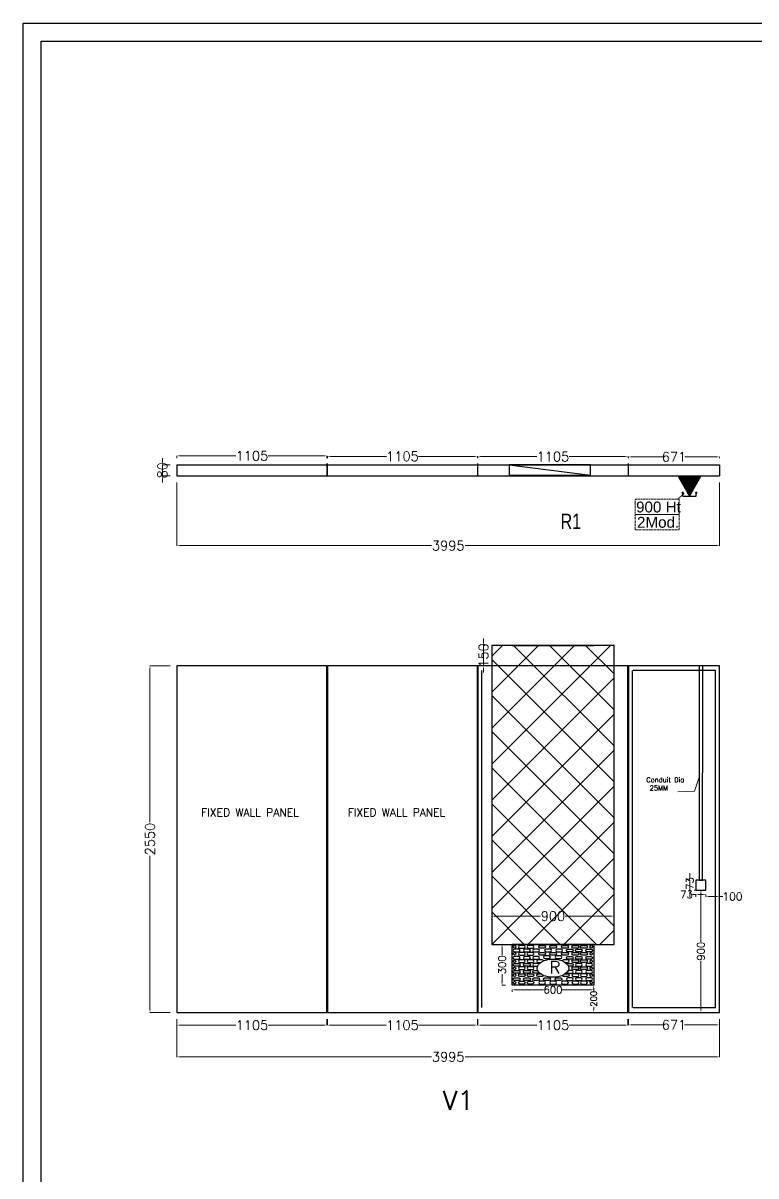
# Model space of a CAD drawing. Extents: x 3550807 to 4078732, y -628171 to -515859.
# Drawn here: x 3765413 to 3770808, y -598362 to -589881 of the extents above; entities that cross this region are included whole.
import ezdxf
from ezdxf.lldxf.tags import DXFTag

# ---------------------------------------------------------------- set-up
doc = ezdxf.new("R2010")
doc.units = 0
doc.header["$LTSCALE"] = 6
doc.header["$MEASUREMENT"] = 0
for name, pattern in [('1', [0]), ('ACAD_ISO03W100', [30, 12, -18]), ('DASHED2', [0.375, 0.25, -0.125])]:
    doc.linetypes.add(name, pattern=pattern)
doc.layers.get('0').update_dxf_attribs({"linetype": 'CONTINUOUS'})
doc.layers.get('Defpoints').update_dxf_attribs({"linetype": 'CONTINUOUS'})
for name, color, linetype, lineweight in [('1200 Door', 144, 'CONTINUOUS', 5), ('MEP_HVAC_RA_RAISERS', 3, 'CONTINUOUS', 0), ('Partition-80WP', 7, 'CONTINUOUS', 5)]:
    doc.layers.add(name, color=color, linetype=linetype, lineweight=lineweight)
for name, color, linetype in [('80 mm Wall', 5, 'CONTINUOUS'), ('Conduit', 2, 'CONTINUOUS'), ('DIM', 7, 'CONTINUOUS'), ('Dimensions', 7, 'CONTINUOUS'), ('ELE-TEL POINT', 4, 'CONTINUOUS'), ('General Door', 170, 'CONTINUOUS'), ('MODULE BOX', 7, 'CONTINUOUS'), ('RISER', 10, 'CONTINUOUS'), ('TEXT', 5, 'CONTINUOUS')]:
    doc.layers.add(name, color=color, linetype=linetype)
doc.layers.add('CFT_LOOPING', color=7, linetype='1', lineweight=0, true_color=0xd6d600)
doc.styles.add('ARIEL', font='sanss___.ttf', dxfattribs={"width": 0.75})
doc.styles.add('ROMANS', font='romans.shx')
doc.styles.add('ROMANT', font='romant.shx')
doc.styles.get("Standard").update_dxf_attribs({"font": 'SIMPLEX'})
tags = doc.linetypes.add('03B05', pattern=[15, 6, -9]).pattern_tags.tags
tags[6:7] = [DXFTag(74, 4), DXFTag(75, 0), DXFTag(340, '0'), DXFTag(46, 1.0), DXFTag(50, 0.0), DXFTag(44, 0.0), DXFTag(45, 0.0)]
tags[4:5] = [DXFTag(74, 4), DXFTag(75, 0), DXFTag(340, '0'), DXFTag(46, 1.0), DXFTag(50, 0.0), DXFTag(44, 0.0), DXFTag(45, 0.0)]
doc.dimstyles.new('AEPL', dxfattribs={"dimtxt": 10, "dimasz": 2.5, "dimexe": 1.25, "dimexo": 2, "dimtad": 0, "dimdec": 0, "dimtxsty": 'ROMANS', "dimcen": 2.5, "dimclrd": 250, "dimclre": 250, "dimadec": 0, "dimazin": 0, "dimtfac": 1, "dimtdec": 0, "dimtmove": 0, "dimatfit": 3, "dimfxl": 0, "dimlwd": 0, "dimlwe": 0, "dimarcsym": 0})
doc.dimstyles.new('AEPL1', dxfattribs={"dimtxt": 100, "dimasz": 25, "dimexe": 1.25, "dimexo": 50, "dimtad": 0, "dimdec": 0, "dimtxsty": 'ROMANS', "dimcen": 2.5, "dimclrd": 250, "dimclre": 250, "dimadec": 0, "dimazin": 0, "dimtfac": 1, "dimtdec": 0, "dimtmove": 0, "dimatfit": 3, "dimfxl": 0, "dimlwd": 0, "dimlwe": 0, "dimarcsym": 0})

# ---------------------------------------------------------------- blocks, each defined once
blk = doc.blocks.new('raiser 400x250')
at = {"layer": 'RISER'}
h = blk.add_hatch(dxfattribs=at)
h.set_pattern_fill('ANSI37', color=8, scale=1500)
h.set_pattern_definition([(45, (3749758.91, -782023.3), (-132.583, 132.583), []), (135, (3749758.91, -782023.3), (-132.583, -132.583), [])])
h.paths.add_polyline_path([(3749308.9, -779742.3), (3749308.9, -781942.3), (3750208.9, -781942.3), (3750208.9, -779742.3)])
at = {"linetype": 'ByBlock'}
blk.add_line((3749458.9, -779742.3), (3749308.9, -779742.3), dxfattribs=at)
at = {"layer": 'RISER', "color": 3, "linetype": 'ACAD_ISO03W100'}
for p, q in [((3749308.9, -779742.3), (3749308.9, -781942.3)), ((3750208.9, -781942.3), (3750208.9, -779742.3))]:
    blk.add_line(p, q, dxfattribs=at)
at = {"layer": 'RISER', "color": 5}
for p, q in [((3749308.9, -779742.3), (3749308.9, -781942.3)), ((3750208.9, -779742.3), (3749308.9, -779742.3)), ((3749458.9, -779742.3), (3750058.9, -779742.3)), ((3750208.9, -781942.3), (3750208.9, -779742.3)), ((3749308.9, -781942.3), (3749458.9, -781942.3)), ((3749458.9, -781942.3), (3750208.9, -781942.3))]:
    blk.add_line(p, q, dxfattribs=at)
at = {"layer": 'RISER', "color": 3}
blk.add_line((3750058.9, -781942.3), (3749458.9, -781942.3), dxfattribs=at)
at = {"layer": 'RISER', "color": 5}
blk.add_lwpolyline([(3749458.9, -781942.3), (3750058.9, -781942.3), (3750058.9, -782242.3), (3749458.9, -782242.3)], close=True, dxfattribs=at)
at = {"layer": 'RISER'}
for points in [[(3749476.7, -781997.2), (3749506.7, -781997.2, 1), (3749506.7, -781977.2), (3749476.7, -781977.2, 1), (3749476.7, -781997.2)], [(3749476.7, -782051), (3749506.7, -782051, 1), (3749506.7, -782031), (3749476.7, -782031, 1), (3749476.7, -782051)], [(3749515.3, -781970.8), (3749545.3, -781970.8, 1), (3749545.3, -781950.8), (3749515.3, -781950.8, 1), (3749515.3, -781970.8)], [(3749515.3, -782020.9), (3749545.3, -782020.9, 1), (3749545.3, -782000.9), (3749515.3, -782000.9, 1), (3749515.3, -782020.9)], [(3749552.6, -781997.2), (3749582.6, -781997.2, 1), (3749582.6, -781977.2), (3749552.6, -781977.2, 1), (3749552.6, -781997.2)], [(3749552.6, -782051), (3749582.6, -782051, 1), (3749582.6, -782031), (3749552.6, -782031, 1), (3749552.6, -782051)], [(3749578.8, -781970.8), (3749608.8, -781970.8, 1), (3749608.8, -781950.8), (3749578.8, -781950.8, 1), (3749578.8, -781970.8)], [(3749578.8, -782020.9), (3749608.8, -782020.9, 1), (3749608.8, -782000.9), (3749578.8, -782000.9, 1), (3749578.8, -782020.9)], [(3749620.1, -781997.2), (3749650.1, -781997.2, 1), (3749650.1, -781977.2), (3749620.1, -781977.2, 1), (3749620.1, -781997.2)], [(3749620.1, -782051), (3749650.1, -782051, 1), (3749650.1, -782031), (3749620.1, -782031, 1), (3749620.1, -782051)], [(3749695, -781970.8), (3749665, -781970.8, -1), (3749665, -781950.8), (3749695, -781950.8, -1), (3749695, -781970.8)], [(3749695, -782020.9), (3749665, -782020.9, -1), (3749665, -782000.9), (3749695, -782000.9, -1), (3749695, -782020.9)], [(3749700.1, -782045.8), (3749730.1, -782045.8, 1), (3749730.1, -782025.8), (3749700.1, -782025.8, 1), (3749700.1, -782045.8)], [(3749708, -781997.2), (3749738, -781997.2, 1), (3749738, -781977.2), (3749708, -781977.2, 1), (3749708, -781997.2)], [(3749775, -781970.8), (3749745, -781970.8, -1), (3749745, -781950.8), (3749775, -781950.8, -1), (3749775, -781970.8)], [(3749775, -782020.9), (3749745, -782020.9, -1), (3749745, -782000.9), (3749775, -782000.9, -1), (3749775, -782020.9)], [(3749784.8, -782045.8), (3749814.8, -782045.8, 1), (3749814.8, -782025.8), (3749784.8, -782025.8, 1), (3749784.8, -782045.8)], [(3749789.4, -781997.2), (3749819.4, -781997.2, 1), (3749819.4, -781977.2), (3749789.4, -781977.2, 1), (3749789.4, -781997.2)], [(3749862.4, -781970.8), (3749832.4, -781970.8, -1), (3749832.4, -781950.8), (3749862.4, -781950.8, -1), (3749862.4, -781970.8)], [(3749862.4, -782020.9), (3749832.4, -782020.9, -1), (3749832.4, -782000.9), (3749862.4, -782000.9, -1), (3749862.4, -782020.9)], [(3749897.7, -781997.2), (3749867.7, -781997.2, -1), (3749867.7, -781977.2), (3749897.7, -781977.2, -1), (3749897.7, -781997.2)], [(3749897.7, -782051), (3749867.7, -782051, -1), (3749867.7, -782031), (3749897.7, -782031, -1), (3749897.7, -782051)], [(3749939, -781970.8), (3749909, -781970.8, -1), (3749909, -781950.8), (3749939, -781950.8, -1), (3749939, -781970.8)], [(3749939, -782020.9), (3749909, -782020.9, -1), (3749909, -782000.9), (3749939, -782000.9, -1), (3749939, -782020.9)], [(3749965.3, -781997.2), (3749935.3, -781997.2, -1), (3749935.3, -781977.2), (3749965.3, -781977.2, -1), (3749965.3, -781997.2)], [(3749965.3, -782051), (3749935.3, -782051, -1), (3749935.3, -782031), (3749965.3, -782031, -1), (3749965.3, -782051)], [(3750002.5, -781970.8), (3749972.5, -781970.8, -1), (3749972.5, -781950.8), (3750002.5, -781950.8, -1), (3750002.5, -781970.8)], [(3750002.5, -782020.9), (3749972.5, -782020.9, -1), (3749972.5, -782000.9), (3750002.5, -782000.9, -1), (3750002.5, -782020.9)], [(3750041.1, -781997.2), (3750011.1, -781997.2, -1), (3750011.1, -781977.2), (3750041.1, -781977.2, -1), (3750041.1, -781997.2)], [(3750041.1, -782051), (3750011.1, -782051, -1), (3750011.1, -782031), (3750041.1, -782031, -1), (3750041.1, -782051)], [(3749476.7, -782083), (3749506.7, -782083, -1), (3749506.7, -782103), (3749476.7, -782103, -1), (3749476.7, -782083)], [(3749515.3, -782075.9), (3749545.3, -782075.9, 1), (3749545.3, -782055.9), (3749515.3, -782055.9, 1), (3749515.3, -782075.9)], [(3749515.3, -782127), (3749545.3, -782127, 1), (3749545.3, -782107), (3749515.3, -782107, 1), (3749515.3, -782127)], [(3749552.6, -782083), (3749582.6, -782083, -1), (3749582.6, -782103), (3749552.6, -782103, -1), (3749552.6, -782083)], [(3749578.8, -782075.9), (3749608.8, -782075.9, 1), (3749608.8, -782055.9), (3749578.8, -782055.9, 1), (3749578.8, -782075.9)], [(3749578.8, -782127), (3749608.8, -782127, 1), (3749608.8, -782107), (3749578.8, -782107, 1), (3749578.8, -782127)], [(3749657.3, -782085.1, 0.202537), (3749650.1, -782082.1), (3749620.1, -782082.1, 1), (3749620.1, -782102.1)], [(3749689.2, -782063.8, 0.354406), (3749679.4, -782055.9), (3749649.4, -782055.9, 1), (3749649.4, -782075.9)], [(3749850, -782075.9), (3749868.9, -782075.9, 1), (3749868.9, -782055.9), (3749838.9, -782055.9, 0.359988), (3749829.1, -782064, 0.359988)], [(3749860.5, -782085.1, -0.202537), (3749867.7, -782082.1), (3749897.7, -782082.1, -1), (3749897.7, -782102.1)], [(3749939, -782075.9), (3749909, -782075.9, -1), (3749909, -782055.9), (3749939, -782055.9, -1), (3749939, -782075.9)], [(3749939, -782127), (3749909, -782127, -1), (3749909, -782107), (3749939, -782107, -1), (3749939, -782127)], [(3749965.3, -782083), (3749935.3, -782083, 1), (3749935.3, -782103), (3749965.3, -782103, 1), (3749965.3, -782083)], [(3750002.5, -782075.9), (3749972.5, -782075.9, -1), (3749972.5, -782055.9), (3750002.5, -782055.9, -1), (3750002.5, -782075.9)], [(3750002.5, -782127), (3749972.5, -782127, -1), (3749972.5, -782107), (3750002.5, -782107, -1), (3750002.5, -782127)], [(3750041.1, -782083), (3750011.1, -782083, 1), (3750011.1, -782103), (3750041.1, -782103, 1), (3750041.1, -782083)], [(3749476.7, -782133.8), (3749506.7, -782133.8, -1), (3749506.7, -782153.8), (3749476.7, -782153.8, -1), (3749476.7, -782133.8)], [(3749476.7, -782188.8), (3749506.7, -782188.8, -1), (3749506.7, -782208.8), (3749476.7, -782208.8, -1), (3749476.7, -782188.8)], [(3749515.3, -782158.7), (3749545.3, -782158.7, -1), (3749545.3, -782178.7), (3749515.3, -782178.7, -1), (3749515.3, -782158.7)], [(3749552.6, -782133.8), (3749582.6, -782133.8, -1), (3749582.6, -782153.8), (3749552.6, -782153.8, -1), (3749552.6, -782133.8)], [(3749552.6, -782188.8), (3749582.6, -782188.8, -1), (3749582.6, -782208.8), (3749552.6, -782208.8, -1), (3749552.6, -782188.8)], [(3749578.8, -782158.7), (3749608.8, -782158.7, -1), (3749608.8, -782178.7), (3749578.8, -782178.7, -1), (3749578.8, -782158.7)], [(3749657.9, -782150.1, -0.225848), (3749650.1, -782153.8), (3749620.1, -782153.8, -1), (3749620.1, -782133.8)], [(3749620.1, -782188.8), (3749650.1, -782188.8, -1), (3749650.1, -782208.8), (3749620.1, -782208.8, -1), (3749620.1, -782188.8)], [(3749689.2, -782170.8, -0.354406), (3749679.4, -782178.7), (3749649.4, -782178.7, -1), (3749649.4, -782158.7)], [(3749700.1, -782188.8), (3749730.1, -782188.8, -1), (3749730.1, -782208.8), (3749700.1, -782208.8, -1), (3749700.1, -782188.8)], [(3749784.8, -782188.8), (3749814.8, -782188.8, -1), (3749814.8, -782208.8), (3749784.8, -782208.8, -1), (3749784.8, -782188.8)], [(3749850, -782158.7), (3749868.9, -782158.7, -1), (3749868.9, -782178.7), (3749838.9, -782178.7, -0.359988), (3749829.1, -782170.6)], [(3749897.7, -782188.8), (3749867.7, -782188.8, 1), (3749867.7, -782208.8), (3749897.7, -782208.8, 1), (3749897.7, -782188.8)], [(3749859.9, -782150.1, 0.225848), (3749867.7, -782153.8), (3749897.7, -782153.8, 1), (3749897.7, -782133.8)], [(3749939, -782158.7), (3749909, -782158.7, 1), (3749909, -782178.7), (3749939, -782178.7, 1), (3749939, -782158.7)], [(3749965.3, -782133.8), (3749935.3, -782133.8, 1), (3749935.3, -782153.8), (3749965.3, -782153.8, 1), (3749965.3, -782133.8)], [(3749965.3, -782188.8), (3749935.3, -782188.8, 1), (3749935.3, -782208.8), (3749965.3, -782208.8, 1), (3749965.3, -782188.8)], [(3750002.5, -782158.7), (3749972.5, -782158.7, 1), (3749972.5, -782178.7), (3750002.5, -782178.7, 1), (3750002.5, -782158.7)], [(3750041.1, -782133.8), (3750011.1, -782133.8, 1), (3750011.1, -782153.8), (3750041.1, -782153.8, 1), (3750041.1, -782133.8)], [(3750041.1, -782188.8), (3750011.1, -782188.8, 1), (3750011.1, -782208.8), (3750041.1, -782208.8, 1), (3750041.1, -782188.8)], [(3749515.3, -782213.7), (3749545.3, -782213.7, -1), (3749545.3, -782233.7), (3749515.3, -782233.7, -1), (3749515.3, -782213.7)], [(3749578.8, -782213.7), (3749608.8, -782213.7, -1), (3749608.8, -782233.7), (3749578.8, -782233.7, -1), (3749578.8, -782213.7)], [(3749695, -782213.7), (3749665, -782213.7, 1), (3749665, -782233.7), (3749695, -782233.7, 1), (3749695, -782213.7)], [(3749775, -782213.7), (3749745, -782213.7, 1), (3749745, -782233.7), (3749775, -782233.7, 1), (3749775, -782213.7)], [(3749862.4, -782213.7), (3749832.4, -782213.7, 1), (3749832.4, -782233.7), (3749862.4, -782233.7, 1), (3749862.4, -782213.7)], [(3749939, -782213.7), (3749909, -782213.7, 1), (3749909, -782233.7), (3749939, -782233.7, 1), (3749939, -782213.7)], [(3750002.5, -782213.7), (3749972.5, -782213.7, 1), (3749972.5, -782233.7), (3750002.5, -782233.7, 1), (3750002.5, -782213.7)]]:
    blk.add_lwpolyline(points, format="xyb", dxfattribs=at)
for points in [[(3749620.1, -782102.1), (3749646, -782102.1)], [(3749649.4, -782075.9), (3749667.8, -782075.9)], [(3749897.7, -782102.1), (3749871.8, -782102.1)], [(3749620.1, -782133.8), (3749646.6, -782133.8)], [(3749649.4, -782158.7), (3749667.8, -782158.7)], [(3749897.7, -782133.8), (3749871.3, -782133.8)]]:
    blk.add_lwpolyline(points, dxfattribs=at)
for centre in [(3749476.5, -781960.1), (3749476.5, -782010.2), (3750041.3, -781960.1), (3750041.3, -782010.2), (3749476.5, -782066.6), (3749476.5, -782118.3), (3750041.3, -782066.6), (3750041.3, -782118.3), (3749476.5, -782168.9), (3750041.3, -782168.9), (3749476.5, -782223.8), (3750041.3, -782223.8)]:
    blk.add_circle(centre, 10, dxfattribs=at)
blk.add_ellipse((3749758.9, -782117.3), major_axis=(-115.9, 0), ratio=0.577143, dxfattribs=at)
at = {"layer": 'RISER', "color": 7, "insert": (3749733.6, -782066), "char_height": 90.1, "width": 1.001, "attachment_point": 1, "style": 'ROMANT'}
blk.add_mtext('R\\P', dxfattribs=at)
blk = doc.blocks.new('*D400')
at = {"layer": 'Defpoints', "color": 0, "linetype": 'ByBlock', "transparency": 16777216}
for p in [(3769869.3, -597158.9), (3770539.9, -597158.9), (3770539.9, -597251)]:
    blk.add_point(p, dxfattribs=at)
at = {"layer": 'DIM', "color": 250, "linetype": 'ByBlock', "lineweight": 0, "transparency": 16777216}
for p, q in [((3769869.3, -597208.9), (3769869.3, -597252.3)), ((3770539.9, -597208.9), (3770539.9, -597252.3)), ((3769894.3, -597251), (3770125.9, -597251)), ((3770514.9, -597251), (3770283.3, -597251))]:
    blk.add_line(p, q, dxfattribs=at)
at = {"layer": 'DIM', "color": 250, "linetype": 'ByBlock', "transparency": 16777216}
for points in [[(3769894.3, -597246.9), (3769894.3, -597255.2), (3769869.3, -597251)], [(3770514.9, -597255.2), (3770514.9, -597246.9), (3770539.9, -597251)]]:
    blk.add_solid(points, dxfattribs=at)
at = {"layer": 'DIM', "color": 0, "linetype": 'ByBlock', "transparency": 16777216, "insert": (3770204.6, -597251), "char_height": 70, "attachment_point": 5, "style": 'ROMANS'}
blk.add_mtext('671', dxfattribs=at)
blk = doc.blocks.new('*D401')
at = {"layer": 'Defpoints', "color": 0, "linetype": 'ByBlock', "transparency": 16777216}
for p in [(3768761.3, -597158.9), (3769865.9, -597158.9), (3769865.9, -597252.5)]:
    blk.add_point(p, dxfattribs=at)
at = {"layer": 'DIM', "color": 250, "linetype": 'ByBlock', "lineweight": 0, "transparency": 16777216}
for p, q in [((3768761.3, -597208.9), (3768761.3, -597253.8)), ((3769865.9, -597208.9), (3769865.9, -597253.8)), ((3768786.3, -597252.5), (3769195, -597252.5)), ((3769840.9, -597252.5), (3769432.2, -597252.5))]:
    blk.add_line(p, q, dxfattribs=at)
at = {"layer": 'DIM', "color": 250, "linetype": 'ByBlock', "transparency": 16777216}
for points in [[(3768786.3, -597248.4), (3768786.3, -597256.7), (3768761.3, -597252.5)], [(3769840.9, -597256.7), (3769840.9, -597248.4), (3769865.9, -597252.5)]]:
    blk.add_solid(points, dxfattribs=at)
at = {"layer": 'DIM', "color": 0, "linetype": 'ByBlock', "transparency": 16777216, "insert": (3769313.6, -597252.5), "char_height": 70, "attachment_point": 5, "style": 'ROMANS'}
blk.add_mtext('1105', dxfattribs=at)
blk = doc.blocks.new('*D402')
at = {"layer": 'Defpoints', "color": 0, "linetype": 'ByBlock', "transparency": 16777216}
for p in [(3766545.3, -597158.9), (3767649.9, -597158.9), (3767649.9, -597252.5)]:
    blk.add_point(p, dxfattribs=at)
at = {"layer": 'DIM', "color": 250, "linetype": 'ByBlock', "lineweight": 0, "transparency": 16777216}
for p, q in [((3766545.3, -597208.9), (3766545.3, -597253.8)), ((3767649.9, -597208.9), (3767649.9, -597253.8)), ((3766570.3, -597252.5), (3766979, -597252.5)), ((3767624.9, -597252.5), (3767216.2, -597252.5))]:
    blk.add_line(p, q, dxfattribs=at)
at = {"layer": 'DIM', "color": 250, "linetype": 'ByBlock', "transparency": 16777216}
for points in [[(3766570.3, -597248.4), (3766570.3, -597256.7), (3766545.3, -597252.5)], [(3767624.9, -597256.7), (3767624.9, -597248.4), (3767649.9, -597252.5)]]:
    blk.add_solid(points, dxfattribs=at)
at = {"layer": 'DIM', "color": 0, "linetype": 'ByBlock', "transparency": 16777216, "insert": (3767097.6, -597252.5), "char_height": 70, "attachment_point": 5, "style": 'ROMANS'}
blk.add_mtext('1105', dxfattribs=at)
blk = doc.blocks.new('*D403')
at = {"layer": 'Defpoints', "color": 0, "linetype": 'ByBlock', "transparency": 16777216}
for p in [(3767653.3, -597158.9), (3768757.9, -597158.9), (3768757.9, -597252.5)]:
    blk.add_point(p, dxfattribs=at)
at = {"layer": 'DIM', "color": 250, "linetype": 'ByBlock', "lineweight": 0, "transparency": 16777216}
for p, q in [((3767653.3, -597208.9), (3767653.3, -597253.8)), ((3768757.9, -597208.9), (3768757.9, -597253.8)), ((3767678.3, -597252.5), (3768087, -597252.5)), ((3768732.9, -597252.5), (3768324.2, -597252.5))]:
    blk.add_line(p, q, dxfattribs=at)
at = {"layer": 'DIM', "color": 250, "linetype": 'ByBlock', "transparency": 16777216}
for points in [[(3767678.3, -597248.4), (3767678.3, -597256.7), (3767653.3, -597252.5)], [(3768732.9, -597256.7), (3768732.9, -597248.4), (3768757.9, -597252.5)]]:
    blk.add_solid(points, dxfattribs=at)
at = {"layer": 'DIM', "color": 0, "linetype": 'ByBlock', "transparency": 16777216, "insert": (3768205.6, -597252.5), "char_height": 70, "attachment_point": 5, "style": 'ROMANS'}
blk.add_mtext('1105', dxfattribs=at)
blk = doc.blocks.new('*D404')
at = {"layer": 'Defpoints', "color": 0, "linetype": 'ByBlock', "transparency": 16777216}
for p in [(3770439.9, -596258.9), (3770539.9, -596258.9), (3770539.9, -596306.1)]:
    blk.add_point(p, dxfattribs=at)
at = {"layer": 'DIM', "color": 250, "linetype": 'ByBlock', "lineweight": 0, "transparency": 16777216}
for p, q in [((3770439.9, -596308.9), (3770439.9, -596307.4)), ((3770464.9, -596306.1), (3770514.9, -596306.1)), ((3770539.9, -596306.1), (3770564.9, -596306.1)), ((3770539.9, -596308.9), (3770539.9, -596307.4))]:
    blk.add_line(p, q, dxfattribs=at)
at = {"layer": 'DIM', "color": 250, "linetype": 'ByBlock', "transparency": 16777216}
for points in [[(3770464.9, -596302), (3770464.9, -596310.3), (3770439.9, -596306.1)], [(3770514.9, -596310.3), (3770514.9, -596302), (3770539.9, -596306.1)]]:
    blk.add_solid(points, dxfattribs=at)
at = {"layer": 'DIM', "color": 0, "linetype": 'ByBlock', "transparency": 16777216, "insert": (3770635.2, -596306.1), "char_height": 70, "attachment_point": 5, "style": 'ROMANS'}
blk.add_mtext('{\\H0.822857x;100}', dxfattribs=at)
blk = doc.blocks.new('*D405')
at = {"layer": 'Defpoints', "color": 0, "linetype": 'ByBlock', "transparency": 16777216}
for p in [(3770366.8, -596258.9), (3770366.8, -596291), (3770439.9, -596258.9)]:
    blk.add_point(p, dxfattribs=at)
at = {"layer": 'DIM', "color": 250, "linetype": 'ByBlock', "lineweight": 0, "transparency": 16777216}
for p, q in [((3770366.8, -596291), (3770341.8, -596291)), ((3770366.8, -596308.9), (3770366.8, -596292.3)), ((3770414.9, -596291), (3770391.8, -596291)), ((3770439.9, -596308.9), (3770439.9, -596292.3))]:
    blk.add_line(p, q, dxfattribs=at)
at = {"layer": 'DIM', "color": 250, "linetype": 'ByBlock', "transparency": 16777216}
for points in [[(3770391.8, -596286.9), (3770391.8, -596295.2), (3770366.8, -596291)], [(3770414.9, -596295.2), (3770414.9, -596286.9), (3770439.9, -596291)]]:
    blk.add_solid(points, dxfattribs=at)
at = {"layer": 'DIM', "color": 0, "linetype": 'ByBlock', "transparency": 16777216, "insert": (3770297.4, -596291), "char_height": 70, "attachment_point": 5, "style": 'ROMANS'}
blk.add_mtext('{\\H0.771429x;73}', dxfattribs=at)
blk = doc.blocks.new('*D406')
at = {"layer": 'Defpoints', "color": 0, "linetype": 'ByBlock', "transparency": 16777216}
for p in [(3770321.2, -596185.9), (3770366.8, -596185.9), (3770366.8, -596258.9)]:
    blk.add_point(p, dxfattribs=at)
at = {"layer": 'DIM', "color": 250, "linetype": 'ByBlock', "lineweight": 0, "transparency": 16777216}
for p, q in [((3770316.8, -596185.9), (3770320, -596185.9)), ((3770321.2, -596160.9), (3770321.2, -596135.9)), ((3770321.2, -596258.9), (3770321.2, -596185.9)), ((3770316.8, -596258.9), (3770320, -596258.9)), ((3770321.2, -596283.9), (3770321.2, -596308.9))]:
    blk.add_line(p, q, dxfattribs=at)
at = {"layer": 'DIM', "color": 250, "linetype": 'ByBlock', "transparency": 16777216}
for points in [[(3770317, -596160.9), (3770325.4, -596160.9), (3770321.2, -596185.9)], [(3770325.4, -596283.9), (3770317, -596283.9), (3770321.2, -596258.9)]]:
    blk.add_solid(points, dxfattribs=at)
at = {"layer": 'DIM', "color": 0, "linetype": 'ByBlock', "transparency": 16777216, "insert": (3770321.2, -596210.9), "char_height": 70, "attachment_point": 5, "rotation": 90, "style": 'ROMANS'}
blk.add_mtext('{\\H0.771429x;73}', dxfattribs=at)
blk = doc.blocks.new('*D407')
at = {"layer": 'Defpoints', "color": 0, "linetype": 'ByBlock', "transparency": 16777216}
for p in [(3770403.3, -596258.9), (3770403.3, -597158.9), (3770403.3, -597158.9)]:
    blk.add_point(p, dxfattribs=at)
at = {"layer": 'DIM', "color": 250, "linetype": 'ByBlock', "lineweight": 0, "transparency": 16777216}
for p, q in [((3770353.3, -596258.9), (3770402.1, -596258.9)), ((3770403.3, -596283.9), (3770403.3, -596638.9)), ((3770403.3, -597133.9), (3770403.3, -596778.9)), ((3770353.3, -597158.9), (3770402.1, -597158.9))]:
    blk.add_line(p, q, dxfattribs=at)
at = {"layer": 'DIM', "color": 250, "linetype": 'ByBlock', "transparency": 16777216}
for points in [[(3770407.5, -596283.9), (3770399.2, -596283.9), (3770403.3, -596258.9)], [(3770399.2, -597133.9), (3770407.5, -597133.9), (3770403.3, -597158.9)]]:
    blk.add_solid(points, dxfattribs=at)
at = {"layer": 'DIM', "color": 0, "linetype": 'ByBlock', "transparency": 16777216, "insert": (3770403.3, -596708.9), "char_height": 70, "attachment_point": 5, "rotation": 90, "style": 'ROMANS'}
blk.add_mtext('{\\H0.771429x;900}', dxfattribs=at)
blk = doc.blocks.new('*D408')
at = {"layer": 'Defpoints', "color": 0, "linetype": 'ByBlock', "transparency": 16777216}
for p in [(3769013.6, -596958.9), (3769613.6, -596958.9), (3769613.6, -596992.9)]:
    blk.add_point(p, dxfattribs=at)
at = {"layer": 'DIM', "color": 250, "linetype": 'ByBlock', "lineweight": 0, "transparency": 16777216}
for p, q in [((3769013.6, -597008.9), (3769013.6, -596994.2)), ((3769038.6, -596992.9), (3769244.9, -596992.9)), ((3769588.6, -596992.9), (3769382.3, -596992.9)), ((3769613.6, -597008.9), (3769613.6, -596994.2))]:
    blk.add_line(p, q, dxfattribs=at)
at = {"layer": 'DIM', "color": 250, "linetype": 'ByBlock', "transparency": 16777216}
for points in [[(3769038.6, -596988.8), (3769038.6, -596997.1), (3769013.6, -596992.9)], [(3769588.6, -596997.1), (3769588.6, -596988.8), (3769613.6, -596992.9)]]:
    blk.add_solid(points, dxfattribs=at)
at = {"layer": 'DIM', "color": 0, "linetype": 'ByBlock', "transparency": 16777216, "insert": (3769313.6, -596992.9), "char_height": 70, "attachment_point": 5, "style": 'ROMANS'}
blk.add_mtext('{\\H0.771429x;600}', dxfattribs=at)
blk = doc.blocks.new('*D409')
at = {"layer": 'Defpoints', "color": 0, "linetype": 'ByBlock', "transparency": 16777216}
for p in [(3769013.6, -596658.9), (3768939.1, -596958.9), (3769013.6, -596958.9)]:
    blk.add_point(p, dxfattribs=at)
at = {"layer": 'DIM', "color": 250, "linetype": 'ByBlock', "lineweight": 0, "transparency": 16777216}
for p, q in [((3768963.6, -596658.9), (3768937.9, -596658.9)), ((3768939.1, -596683.9), (3768939.1, -596738.9)), ((3768939.1, -596933.9), (3768939.1, -596878.9)), ((3768963.6, -596958.9), (3768937.9, -596958.9))]:
    blk.add_line(p, q, dxfattribs=at)
at = {"layer": 'DIM', "color": 250, "linetype": 'ByBlock', "transparency": 16777216}
for points in [[(3768943.3, -596683.9), (3768934.9, -596683.9), (3768939.1, -596658.9)], [(3768934.9, -596933.9), (3768943.3, -596933.9), (3768939.1, -596958.9)]]:
    blk.add_solid(points, dxfattribs=at)
at = {"layer": 'DIM', "color": 0, "linetype": 'ByBlock', "transparency": 16777216, "insert": (3768939.1, -596808.9), "char_height": 70, "attachment_point": 5, "rotation": 90, "style": 'ROMANS'}
blk.add_mtext('{\\H0.771429x;300}', dxfattribs=at)
blk = doc.blocks.new('*D410')
at = {"layer": 'Defpoints', "color": 0, "linetype": 'ByBlock', "transparency": 16777216}
for p in [(3766545.3, -597158.9), (3770539.9, -597158.9), (3770539.9, -597486.3)]:
    blk.add_point(p, dxfattribs=at)
at = {"layer": 'DIM', "color": 250, "linetype": 'ByBlock', "lineweight": 0, "transparency": 16777216}
for p, q in [((3766545.3, -597208.9), (3766545.3, -597487.6)), ((3770539.9, -597208.9), (3770539.9, -597487.6)), ((3766570.3, -597486.3), (3768418.8, -597486.3)), ((3770514.9, -597486.3), (3768666.4, -597486.3))]:
    blk.add_line(p, q, dxfattribs=at)
at = {"layer": 'DIM', "color": 250, "linetype": 'ByBlock', "transparency": 16777216}
for points in [[(3766570.3, -597482.1), (3766570.3, -597490.5), (3766545.3, -597486.3)], [(3770514.9, -597490.5), (3770514.9, -597482.1), (3770539.9, -597486.3)]]:
    blk.add_solid(points, dxfattribs=at)
at = {"layer": 'DIM', "color": 0, "linetype": 'ByBlock', "transparency": 16777216, "insert": (3768542.6, -597486.3), "char_height": 70, "attachment_point": 5, "style": 'ROMANS'}
blk.add_mtext('3995', dxfattribs=at)
blk = doc.blocks.new('*D411')
at = {"layer": 'Defpoints', "color": 0, "linetype": 'ByBlock', "transparency": 16777216}
for p in [(3769763.6, -596450.8), (3768863.6, -596499.4), (3769763.6, -596499.4)]:
    blk.add_point(p, dxfattribs=at)
at = {"layer": 'DIM', "color": 250, "linetype": 'ByBlock', "lineweight": 0, "transparency": 16777216}
for p, q in [((3768863.6, -596449.4), (3768863.6, -596449.5)), ((3768888.6, -596450.8), (3769223, -596450.8)), ((3769738.6, -596450.8), (3769404.2, -596450.8)), ((3769763.6, -596449.4), (3769763.6, -596449.5))]:
    blk.add_line(p, q, dxfattribs=at)
at = {"layer": 'DIM', "color": 250, "linetype": 'ByBlock', "transparency": 16777216}
for points in [[(3768888.6, -596446.6), (3768888.6, -596454.9), (3768863.6, -596450.8)], [(3769738.6, -596454.9), (3769738.6, -596446.6), (3769763.6, -596450.8)]]:
    blk.add_solid(points, dxfattribs=at)
at = {"layer": 'DIM', "color": 0, "linetype": 'ByBlock', "transparency": 16777216, "insert": (3769313.6, -596450.8), "char_height": 70, "attachment_point": 5, "style": 'ROMANS'}
blk.add_mtext('900', dxfattribs=at)
blk = doc.blocks.new('RAISER 400X400MM')
at = {"layer": 'MEP_HVAC_RA_RAISERS', "lineweight": 25}
blk.add_line((2003785.4, 80176.6), (2004185.4, 80126.6), dxfattribs=at)
blk.add_lwpolyline([(2004185.4, 80176.6), (2003785.4, 80176.6), (2003785.4, 80126.6), (2004185.4, 80126.6)], close=True, dxfattribs=at)
blk.add_lwpolyline([(2003985.4, 80105.8, 0, 44.3, 0), (2003985.4, 80054.1, 0, 0, 0), (2003985.4, 79969.7, 0, 0, 0), (2004052.1, 79969.7, 0, 0, 0), (2003868.7, 79926.8, 0, 0, 0), (2003970.3, 79926.8, 0, 0, 0), (2003970.3, 79863.1, 0, 0, 0)], format="xyseb", dxfattribs=at)
at = {"layer": 'MEP_HVAC_RA_RAISERS', "lineweight": 25, "insert": (2004037.9, 79936.9), "char_height": 75, "width": 116.101, "attachment_point": 1, "style": 'ARIEL'}
blk.add_mtext('R1', dxfattribs=at)
blk = doc.blocks.new('tel')
at = {"layer": 'ELE-TEL POINT', "ltscale": 30}
h = blk.add_hatch(dxfattribs=at)
h.set_pattern_fill('ANSI31', color=4, scale=19.025387, style=0)
h.set_pattern_definition([(45, (-98.626, 0.184), (-42.7132, 42.7132), [])])
h.paths.add_polyline_path([(-99, 0), (840, 1654), (1778, -3)])
at = {"layer": 'ELE-TEL POINT', "color": 4, "ltscale": 30}
for p, q in [((-99, 0), (840, 1654)), ((840, 1654), (1778, -3)), ((1778, -3), (-99, 0))]:
    blk.add_line(p, q, dxfattribs=at)
at = {"layer": 'ELE-TEL POINT', "color": 4, "ltscale": 12}
for p, q in [((276, 1648), (275, 1398)), ((1404, 1646), (1403, 1396))]:
    blk.add_line(p, q, dxfattribs=at)
at = {"layer": 'ELE-TEL POINT', "color": 4, "linetype": 'Continuous', "ltscale": 12}
blk.add_line((276, 1648), (1404, 1646), dxfattribs=at)
at = {"layer": 'ELE-TEL POINT', "color": 4, "ltscale": 30, "const_width": 95.1}
for points in [[(227, 1363, 1), (323, 1363, 1)], [(1355, 1361, 1), (1451, 1361, 1)]]:
    blk.add_lwpolyline(points, format="xyb", close=True, dxfattribs=at)
blk = doc.blocks.new('*D412')
at = {"layer": 'Defpoints', "color": 0, "linetype": 'ByBlock', "transparency": 16777216}
for p in [(3767650.3, -593065.1), (3766545.3, -593130.7), (3767650.3, -593130.7)]:
    blk.add_point(p, dxfattribs=at)
at = {"layer": 'DIM', "color": 250, "linetype": 'ByBlock', "lineweight": 0, "transparency": 16777216}
for p, q in [((3766545.3, -593080.7), (3766545.3, -593063.8)), ((3766570.3, -593065.1), (3766979.3, -593065.1)), ((3767625.3, -593065.1), (3767216.4, -593065.1)), ((3767650.3, -593080.7), (3767650.3, -593063.8))]:
    blk.add_line(p, q, dxfattribs=at)
at = {"layer": 'DIM', "color": 250, "linetype": 'ByBlock', "transparency": 16777216}
for points in [[(3766570.3, -593060.9), (3766570.3, -593069.2), (3766545.3, -593065.1)], [(3767625.3, -593069.2), (3767625.3, -593060.9), (3767650.3, -593065.1)]]:
    blk.add_solid(points, dxfattribs=at)
at = {"layer": 'DIM', "color": 0, "linetype": 'ByBlock', "transparency": 16777216, "insert": (3767097.8, -593065.1), "char_height": 70, "attachment_point": 5, "style": 'ROMANS'}
blk.add_mtext('1105', dxfattribs=at)
blk = doc.blocks.new('*D413')
at = {"layer": 'Defpoints', "color": 0, "linetype": 'ByBlock', "transparency": 16777216}
for p in [(3768758.3, -593068.5), (3767653.3, -593130.7), (3768758.3, -593130.7)]:
    blk.add_point(p, dxfattribs=at)
at = {"layer": 'DIM', "color": 250, "linetype": 'ByBlock', "lineweight": 0, "transparency": 16777216}
for p, q in [((3767653.3, -593080.7), (3767653.3, -593067.2)), ((3767678.3, -593068.5), (3768087.2, -593068.5)), ((3768733.3, -593068.5), (3768324.4, -593068.5)), ((3768758.3, -593080.7), (3768758.3, -593067.2))]:
    blk.add_line(p, q, dxfattribs=at)
at = {"layer": 'DIM', "color": 250, "linetype": 'ByBlock', "transparency": 16777216}
for points in [[(3767678.3, -593064.3), (3767678.3, -593072.7), (3767653.3, -593068.5)], [(3768733.3, -593072.7), (3768733.3, -593064.3), (3768758.3, -593068.5)]]:
    blk.add_solid(points, dxfattribs=at)
at = {"layer": 'DIM', "color": 0, "linetype": 'ByBlock', "transparency": 16777216, "insert": (3768205.8, -593068.5), "char_height": 70, "attachment_point": 5, "style": 'ROMANS'}
blk.add_mtext('1105', dxfattribs=at)
blk = doc.blocks.new('*D414')
at = {"layer": 'Defpoints', "color": 0, "linetype": 'ByBlock', "transparency": 16777216}
for p in [(3768761.3, -593070.4), (3768761.3, -593130), (3769866.3, -593130)]:
    blk.add_point(p, dxfattribs=at)
at = {"layer": 'DIM', "color": 250, "linetype": 'ByBlock', "lineweight": 0, "transparency": 16777216}
for p, q in [((3768761.3, -593080), (3768761.3, -593069.2)), ((3768786.3, -593070.4), (3769195.2, -593070.4)), ((3769841.3, -593070.4), (3769432.4, -593070.4)), ((3769866.3, -593080), (3769866.3, -593069.2))]:
    blk.add_line(p, q, dxfattribs=at)
at = {"layer": 'DIM', "color": 250, "linetype": 'ByBlock', "transparency": 16777216}
for points in [[(3768786.3, -593066.2), (3768786.3, -593074.6), (3768761.3, -593070.4)], [(3769841.3, -593074.6), (3769841.3, -593066.2), (3769866.3, -593070.4)]]:
    blk.add_solid(points, dxfattribs=at)
at = {"layer": 'DIM', "color": 0, "linetype": 'ByBlock', "transparency": 16777216, "insert": (3769313.8, -593070.4), "char_height": 70, "attachment_point": 5, "style": 'ROMANS'}
blk.add_mtext('1105', dxfattribs=at)
blk = doc.blocks.new('*D415')
at = {"layer": 'Defpoints', "color": 0, "linetype": 'ByBlock', "transparency": 16777216}
for p in [(3770540.3, -593072.4), (3769869.3, -593131.4), (3770540.3, -593131.4)]:
    blk.add_point(p, dxfattribs=at)
at = {"layer": 'DIM', "color": 250, "linetype": 'ByBlock', "lineweight": 0, "transparency": 16777216}
for p, q in [((3769869.3, -593081.4), (3769869.3, -593071.2)), ((3769894.3, -593072.4), (3770126.2, -593072.4)), ((3770515.3, -593072.4), (3770283.5, -593072.4)), ((3770540.3, -593081.4), (3770540.3, -593071.2))]:
    blk.add_line(p, q, dxfattribs=at)
at = {"layer": 'DIM', "color": 250, "linetype": 'ByBlock', "transparency": 16777216}
for points in [[(3769894.3, -593068.3), (3769894.3, -593076.6), (3769869.3, -593072.4)], [(3770515.3, -593076.6), (3770515.3, -593068.3), (3770540.3, -593072.4)]]:
    blk.add_solid(points, dxfattribs=at)
at = {"layer": 'DIM', "color": 0, "linetype": 'ByBlock', "transparency": 16777216, "insert": (3770204.8, -593072.4), "char_height": 70, "attachment_point": 5, "style": 'ROMANS'}
blk.add_mtext('671', dxfattribs=at)
blk = doc.blocks.new('*D416')
at = {"layer": 'Defpoints', "color": 0, "linetype": 'ByBlock', "transparency": 16777216}
for p in [(3766545.3, -593210.7), (3770540.3, -593210.7), (3770540.3, -593725.2)]:
    blk.add_point(p, dxfattribs=at)
at = {"layer": 'DIM', "color": 250, "linetype": 'ByBlock', "lineweight": 0, "transparency": 16777216}
for p, q in [((3766545.3, -593260.7), (3766545.3, -593726.4)), ((3770540.3, -593260.7), (3770540.3, -593726.4)), ((3766570.3, -593725.2), (3768419, -593725.2)), ((3770515.3, -593725.2), (3768666.7, -593725.2))]:
    blk.add_line(p, q, dxfattribs=at)
at = {"layer": 'DIM', "color": 250, "linetype": 'ByBlock', "transparency": 16777216}
for points in [[(3766570.3, -593721), (3766570.3, -593729.3), (3766545.3, -593725.2)], [(3770515.3, -593729.3), (3770515.3, -593721), (3770540.3, -593725.2)]]:
    blk.add_solid(points, dxfattribs=at)
at = {"layer": 'DIM', "color": 0, "linetype": 'ByBlock', "transparency": 16777216, "insert": (3768542.8, -593725.2), "char_height": 70, "attachment_point": 5, "style": 'ROMANS'}
blk.add_mtext('3995', dxfattribs=at)
blk = doc.blocks.new('*D417')
at = {"layer": 'Defpoints', "color": 0, "linetype": 'ByBlock', "transparency": 16777216}
for p in [(3769613.6, -596958.9), (3769613.6, -597158.9), (3769613.6, -597158.9)]:
    blk.add_point(p, dxfattribs=at)
at = {"layer": 'DIM', "color": 250, "linetype": 'ByBlock', "lineweight": 0, "transparency": 16777216}
for p, q in [((3769563.6, -596958.9), (3769612.4, -596958.9)), ((3769613.6, -596983.9), (3769613.6, -597000.5)), ((3769613.6, -597133.9), (3769613.6, -597117.4)), ((3769563.6, -597158.9), (3769612.4, -597158.9))]:
    blk.add_line(p, q, dxfattribs=at)
at = {"layer": 'DIM', "color": 250, "linetype": 'ByBlock', "transparency": 16777216}
for points in [[(3769617.8, -596983.9), (3769609.4, -596983.9), (3769613.6, -596958.9)], [(3769609.4, -597133.9), (3769617.8, -597133.9), (3769613.6, -597158.9)]]:
    blk.add_solid(points, dxfattribs=at)
at = {"layer": 'DIM', "color": 0, "linetype": 'ByBlock', "transparency": 16777216, "insert": (3769613.6, -597058.9), "char_height": 70, "attachment_point": 5, "rotation": 90, "style": 'ROMANS'}
blk.add_mtext('{\\H0.642857x;200}', dxfattribs=at)
blk = doc.blocks.new('*D436')
at = {"layer": 'Defpoints', "color": 0, "linetype": 'ByBlock', "transparency": 16777216}
for p in [(3766545.3, -594608.9), (3766347.2, -597158.9), (3766545.3, -597158.9)]:
    blk.add_point(p, dxfattribs=at)
at = {"layer": 'DIM', "color": 250, "linetype": 'ByBlock', "lineweight": 0, "transparency": 16777216}
for p, q in [((3766495.3, -594608.9), (3766345.9, -594608.9)), ((3766347.2, -594633.9), (3766347.2, -595760.1)), ((3766347.2, -597133.9), (3766347.2, -596007.8)), ((3766495.3, -597158.9), (3766345.9, -597158.9))]:
    blk.add_line(p, q, dxfattribs=at)
at = {"layer": 'DIM', "color": 250, "linetype": 'ByBlock', "transparency": 16777216}
for points in [[(3766351.3, -594633.9), (3766343, -594633.9), (3766347.2, -594608.9)], [(3766343, -597133.9), (3766351.3, -597133.9), (3766347.2, -597158.9)]]:
    blk.add_solid(points, dxfattribs=at)
at = {"layer": 'DIM', "color": 0, "linetype": 'ByBlock', "transparency": 16777216, "insert": (3766347.2, -595883.9), "char_height": 70, "attachment_point": 5, "rotation": 90, "style": 'ROMANS'}
blk.add_mtext('2550', dxfattribs=at)
blk = doc.blocks.new('*D439')
at = {"layer": 'Defpoints', "color": 0, "linetype": 'ByBlock', "transparency": 16777216}
for p in [(3768863.6, -594458.9), (3768802.2, -594608.9), (3768863.6, -594608.9)]:
    blk.add_point(p, dxfattribs=at)
at = {"layer": 'DIM', "color": 250, "linetype": 'ByBlock', "lineweight": 0, "transparency": 16777216}
for p, q in [((3768802.2, -594433.9), (3768802.2, -594408.9)), ((3768813.6, -594458.9), (3768801, -594458.9)), ((3768802.2, -594458.9), (3768802.2, -594608.9)), ((3768813.6, -594608.9), (3768801, -594608.9)), ((3768802.2, -594633.9), (3768802.2, -594658.9))]:
    blk.add_line(p, q, dxfattribs=at)
at = {"layer": 'DIM', "color": 250, "linetype": 'ByBlock', "transparency": 16777216}
for points in [[(3768798, -594433.9), (3768806.4, -594433.9), (3768802.2, -594458.9)], [(3768806.4, -594633.9), (3768798, -594633.9), (3768802.2, -594608.9)]]:
    blk.add_solid(points, dxfattribs=at)
at = {"layer": 'DIM', "color": 0, "linetype": 'ByBlock', "transparency": 16777216, "insert": (3768802.2, -594533.9), "char_height": 70, "attachment_point": 5, "rotation": 90, "style": 'ROMANS'}
blk.add_mtext('150', dxfattribs=at)
blk = doc.blocks.new('*D446')
at = {"layer": 'Defpoints', "color": 0, "linetype": 'ByBlock', "transparency": 16777216}
for p in [(3766545.3, -593130.7), (3766438.4, -593210.7), (3766545.3, -593210.7)]:
    blk.add_point(p, dxfattribs=at)
at = {"layer": 'DIM', "color": 250, "linetype": 'ByBlock', "lineweight": 0, "transparency": 16777216}
for p, q in [((3766495.3, -593130.7), (3766437.2, -593130.7)), ((3766438.4, -593105.7), (3766438.4, -593080.7)), ((3766438.4, -593130.7), (3766438.4, -593210.7)), ((3766495.3, -593210.7), (3766437.2, -593210.7)), ((3766438.4, -593235.7), (3766438.4, -593260.7))]:
    blk.add_line(p, q, dxfattribs=at)
at = {"layer": 'DIM', "color": 250, "linetype": 'ByBlock', "transparency": 16777216}
for points in [[(3766434.2, -593105.7), (3766442.6, -593105.7), (3766438.4, -593130.7)], [(3766442.6, -593235.7), (3766434.2, -593235.7), (3766438.4, -593210.7)]]:
    blk.add_solid(points, dxfattribs=at)
at = {"layer": 'DIM', "color": 0, "linetype": 'ByBlock', "transparency": 16777216, "insert": (3766438.4, -593170.7), "char_height": 70, "attachment_point": 5, "rotation": 90, "style": 'ROMANS'}
blk.add_mtext('80', dxfattribs=at)

msp = doc.modelspace()

# ---------------------------------------------------------------- linework, layer by layer
for points in [[(3791379.5, -589881.1), (3791379.5, -608319.7), (3765412.7, -608319.7), (3765412.7, -589881.1)], [(3791246, -590014.6), (3791246, -608186.2), (3765546.3, -608186.2), (3765546.3, -590014.6)]]:
    msp.add_lwpolyline(points, close=True)
at = {"layer": '80 mm Wall', "ltscale": 500}
for p, q in [((3766545.3, -593130.7), (3770540.3, -593130.7)), ((3766545.3, -593130.7), (3766545.3, -593210.7)), ((3770540.3, -593131.4), (3770540.3, -593210.7)), ((3766545.3, -593210.7), (3770540.3, -593210.7))]:
    msp.add_line(p, q, dxfattribs=at)
for points in [[(3766545.3, -594608.9), (3766545.3, -597158.9), (3767649.9, -597158.9), (3767649.9, -594608.9), (3766545.3, -594608.9)], [(3767653.3, -594608.9), (3767653.3, -597158.9), (3768757.9, -597158.9), (3768757.9, -594608.9), (3767653.3, -594608.9)], [(3768761.3, -594608.9), (3768761.3, -597158.9), (3769865.9, -597158.9), (3769865.9, -594608.9), (3768761.3, -594608.9)], [(3769869.3, -594608.9), (3769869.3, -597158.9), (3770539.9, -597158.9), (3770539.9, -594608.9), (3769869.3, -594608.9)]]:
    msp.add_lwpolyline(points, dxfattribs=at)
at = {"layer": 'CFT_LOOPING', "color": 7, "linetype": 'DASHED2', "ltscale": 5}
msp.add_line((3770231.9, -593383), (3770281.5, -593340.6), dxfattribs=at)
at = {"layer": 'CFT_LOOPING', "color": 7, "linetype": 'DASHED2', "ltscale": 5, "elevation": 0}
for points in [[(3769918.2, -593383), (3770243, -593383), (3770243, -593495.5), (3769918.2, -593495.5)], [(3769918.2, -593495.5), (3770243, -593495.5), (3770243, -593608), (3769918.2, -593608)]]:
    msp.add_lwpolyline(points, close=True, dxfattribs=at)
at = {"layer": 'Conduit', "linetype": '03B05'}
msp.add_lwpolyline([(3770390.8, -596185.9), (3770415.8, -596185.9), (3770416.3, -594608.9), (3770391.3, -594608.9), (3770390.8, -596185.9)], dxfattribs=at)
at = {"layer": 'General Door', "color": 8, "linetype": '03B05'}
for p, q in [((3768791.3, -597123.9), (3768791.3, -594643.9, -4.5)), ((3769899.3, -597123.9), (3769899.3, -594643.9, -4.5))]:
    msp.add_line(p, q, dxfattribs=at)
at = {"layer": 'General Door', "color": 8, "linetype": '03B05', "extrusion": (0, 0.001466, 0.999999), "elevation": -875.4}
msp.add_lwpolyline([(3769904.3, -597123.3), (3770509.9, -597123.3), (3770509.9, -594643.3), (3769904.3, -594643.3)], dxfattribs=at)
at = {"layer": 'MODULE BOX', "color": 5, "linetype": 'ByBlock'}
msp.add_lwpolyline([(3770366.8, -596258.9), (3770439.9, -596258.9), (3770439.9, -596185.9), (3770366.8, -596185.9)], close=True, dxfattribs=at)
at = {"layer": 'Partition-80WP', "ltscale": 0.5}
for p, q in [((3767650.3, -593120.8, -92016.4), (3767650.3, -593216.1, -92016.4)), ((3767653.3, -593120.8, -92016.4), (3767653.3, -593216.1, -92016.4)), ((3768758.3, -593120.8, -92016.4), (3768758.3, -593216.1, -92016.4)), ((3768761.3, -593120.8, -92016.4), (3768761.3, -593216.1, -92016.4)), ((3769866.3, -593120.8, -92016.4), (3769866.3, -593216.1, -92016.4)), ((3769869.3, -593120.8, -92016.4), (3769869.3, -593216.1, -92016.4))]:
    msp.add_line(p, q, dxfattribs=at)

# ---------------------------------------------------------------- block references
at = {"layer": 'ELE-TEL POINT', "color": 0, "ltscale": 30, "xscale": -0.08874706337416964, "yscale": 0.0887470633741702, "zscale": 0.0887470633741702, "rotation": 179.8929051788798}
msp.add_blockref('tel', (3770244.5, -593215.2), dxfattribs=at)
at = {"layer": 'MEP_HVAC_RA_RAISERS', "xscale": 1.5, "yscale": 1.5, "zscale": 1.5}
msp.add_blockref('RAISER 400X400MM', (763313.2, -713395.7), dxfattribs=at)
at = {"layer": 'Partition-80WP', "ltscale": 500}
msp.add_blockref('raiser 400x250', (19554.7, 185283.4), dxfattribs=at)

# ---------------------------------------------------------------- texts
at = {"layer": '1200 Door', "color": 7, "linetype": 'ByBlock', "style": 'ROMANS'}
msp.add_text('V1', height=141.27, dxfattribs=at).set_placement((3768501.1, -597876.1, -71608.8))
at = {"layer": 'DIM', "linetype": 'ByBlock', "char_height": 57.6, "width": 903.744, "attachment_point": 1, "style": 'ROMANS'}
for insert in [(3766724.5, -595659.2), (3767802.9, -595659.2, -1.5)]:
    msp.add_mtext('{\\C1;FIXED WALL PANEL}', dxfattribs=dict(at, insert=insert))
at = {"layer": 'Dimensions', "insert": (3770001.2, -595477.9, 3543619.5), "char_height": 36, "attachment_point": 4, "rotation": 359.9676, "style": 'ROMANS'}
msp.add_mtext('Conduit Dia\\P 25MM', dxfattribs=at)
at = {"layer": 'TEXT', "color": 7, "char_height": 80, "attachment_point": 1}
for s, insert, width in [('\\A1;{\\fArial|b0|i0|c0|p34;900 Ht\\P}', (3769925.6, -593401.1), 8957.987), ('\\A1;{\\fArial|b0|i0|c0|p34;2Mod.\\P}', (3769932.6, -593513.6), 352.575)]:
    msp.add_mtext(s, dxfattribs=dict(at, insert=insert, width=width))

# ---------------------------------------------------------------- dimensions: what is measured, and where the dimension line sits
at = {"layer": 'DIM', "linetype": 'ByBlock'}
for base, p1, p2, picture, middle in [((3767650.3, -593065.1), (3766545.3, -593130.7), (3767650.3, -593130.7, -92016.4), '*D412', (3767097.8, -593065.1)), ((3768758.3, -593068.5), (3767653.3, -593130.7, -92016.4), (3768758.3, -593130.7, -92016.4), '*D413', (3768205.8, -593068.5)), ((3768761.3, -593070.4), (3769866.3, -593130, -92016.4), (3768761.3, -593130, -92016.4), '*D414', (3769313.8, -593070.4)), ((3770540.3, -593072.4), (3769869.3, -593131.4, -92016.4), (3770540.3, -593131.4), '*D415', (3770204.8, -593072.4)), ((3770540.3, -593725.2), (3766545.3, -593210.7), (3770540.3, -593210.7), '*D416', (3768542.8, -593725.2)), ((3769763.6, -596450.8), (3768863.6, -596499.4), (3769763.6, -596499.4), '*D411', (3769313.6, -596450.8)), ((3767649.9, -597252.5), (3766545.3, -597158.9), (3767649.9, -597158.9), '*D402', (3767097.6, -597252.5)), ((3770539.9, -597486.3), (3766545.3, -597158.9), (3770539.9, -597158.9), '*D410', (3768542.6, -597486.3)), ((3768757.9, -597252.5), (3767653.3, -597158.9), (3768757.9, -597158.9), '*D403', (3768205.6, -597252.5)), ((3769865.9, -597252.5), (3768761.3, -597158.9), (3769865.9, -597158.9), '*D401', (3769313.6, -597252.5)), ((3770539.9, -597251), (3769869.3, -597158.9), (3770539.9, -597158.9), '*D400', (3770204.6, -597251))]:
    dim = msp.add_linear_dim(base=base, p1=p1, p2=p2, dimstyle='AEPL1', override={"dimtxt": 70, "dimarcsym": 1}, dxfattribs=at)
    dim.commit()
    dim.dimension.update_dxf_attribs({"geometry": picture, "text_midpoint": middle})
for base, p1, p2, picture, middle in [((3766438.4, -593210.7), (3766545.3, -593130.7), (3766545.3, -593210.7), '*D446', (3766438.4, -593170.7)), ((3768802.2, -594608.9), (3768863.6, -594458.9), (3768863.6, -594608.9), '*D439', (3768802.2, -594533.9))]:
    dim = msp.add_linear_dim(base=base, p1=p1, p2=p2, angle=90, dimstyle='AEPL1', override={"dimtxt": 70, "dimarcsym": 1}, dxfattribs=at)
    dim.commit()
    dim.dimension.update_dxf_attribs({"geometry": picture, "text_midpoint": middle, "dimtype": 160})
dim = msp.add_linear_dim(base=(3766347.2, -597158.9), p1=(3766545.3, -594608.9), p2=(3766545.3, -597158.9), angle=90, dimstyle='AEPL1', override={"dimtxt": 70, "dimarcsym": 1}, dxfattribs=at)
dim.commit()
dim.dimension.update_dxf_attribs({"geometry": '*D436', "text_midpoint": (3766347.2, -595883.9)})
for base, p1, p2, text, picture, middle in [((3770321.2, -596185.9), (3770366.8, -596258.9), (3770366.8, -596185.9), '{\\H0.771429x;<>}', '*D406', (3770321.2, -596210.9)), ((3769613.6, -597158.9), (3769613.6, -596958.9), (3769613.6, -597158.9), '{\\H0.642857x;<>}', '*D417', (3769613.6, -597058.9))]:
    dim = msp.add_linear_dim(base=base, p1=p1, p2=p2, angle=90, text=text, dimstyle='AEPL1', override={"dimtxt": 70, "dimtxsty": 'ROMANS', "dimarcsym": 1}, dxfattribs=at)
    dim.commit()
    dim.dimension.update_dxf_attribs({"geometry": picture, "text_midpoint": middle, "dimtype": 160})
for base, p1, p2, picture, middle in [((3770366.8, -596291), (3770439.9, -596258.9), (3770366.8, -596258.9), '*D405', (3770297.4, -596291)), ((3769613.6, -596992.9), (3769013.6, -596958.9), (3769613.6, -596958.9), '*D408', (3769313.6, -596992.9))]:
    dim = msp.add_linear_dim(base=base, p1=p1, p2=p2, text='{\\H0.771429x;<>}', dimstyle='AEPL1', override={"dimtxt": 70, "dimtxsty": 'ROMANS', "dimarcsym": 1}, dxfattribs=at)
    dim.commit()
    dim.dimension.update_dxf_attribs({"geometry": picture, "text_midpoint": middle, "dimtype": 160})
for base, p1, p2, picture, middle in [((3770403.3, -597158.9), (3770403.3, -596258.9), (3770403.3, -597158.9), '*D407', (3770403.3, -596708.9)), ((3768939.1, -596958.9), (3769013.6, -596658.9), (3769013.6, -596958.9), '*D409', (3768939.1, -596808.9))]:
    dim = msp.add_linear_dim(base=base, p1=p1, p2=p2, angle=90, text='{\\H0.771429x;<>}', dimstyle='AEPL1', override={"dimtxt": 70, "dimtxsty": 'ROMANS', "dimarcsym": 1}, dxfattribs=at)
    dim.commit()
    dim.dimension.update_dxf_attribs({"geometry": picture, "text_midpoint": middle})
dim = msp.add_linear_dim(base=(3770539.9, -596306.1), p1=(3770439.9, -596258.9), p2=(3770539.9, -596258.9), text='{\\H0.822857x;<>}', dimstyle='AEPL1', override={"dimtxt": 70, "dimtxsty": 'ROMANS', "dimarcsym": 1}, dxfattribs=at)
dim.commit()
dim.dimension.update_dxf_attribs({"geometry": '*D404', "text_midpoint": (3770635.2, -596306.1)})

# ---------------------------------------------------------------- leaders
at = {"layer": 'Dimensions'}
msp.add_leader([(3770388.3, -595436.9, 2834895.6), (3770355.8, -595532.6, 2834895.6), (3770232.4, -595536, 2834895.6)], dimstyle='AEPL', dxfattribs=at)

doc.saveas('drawing.dxf')
